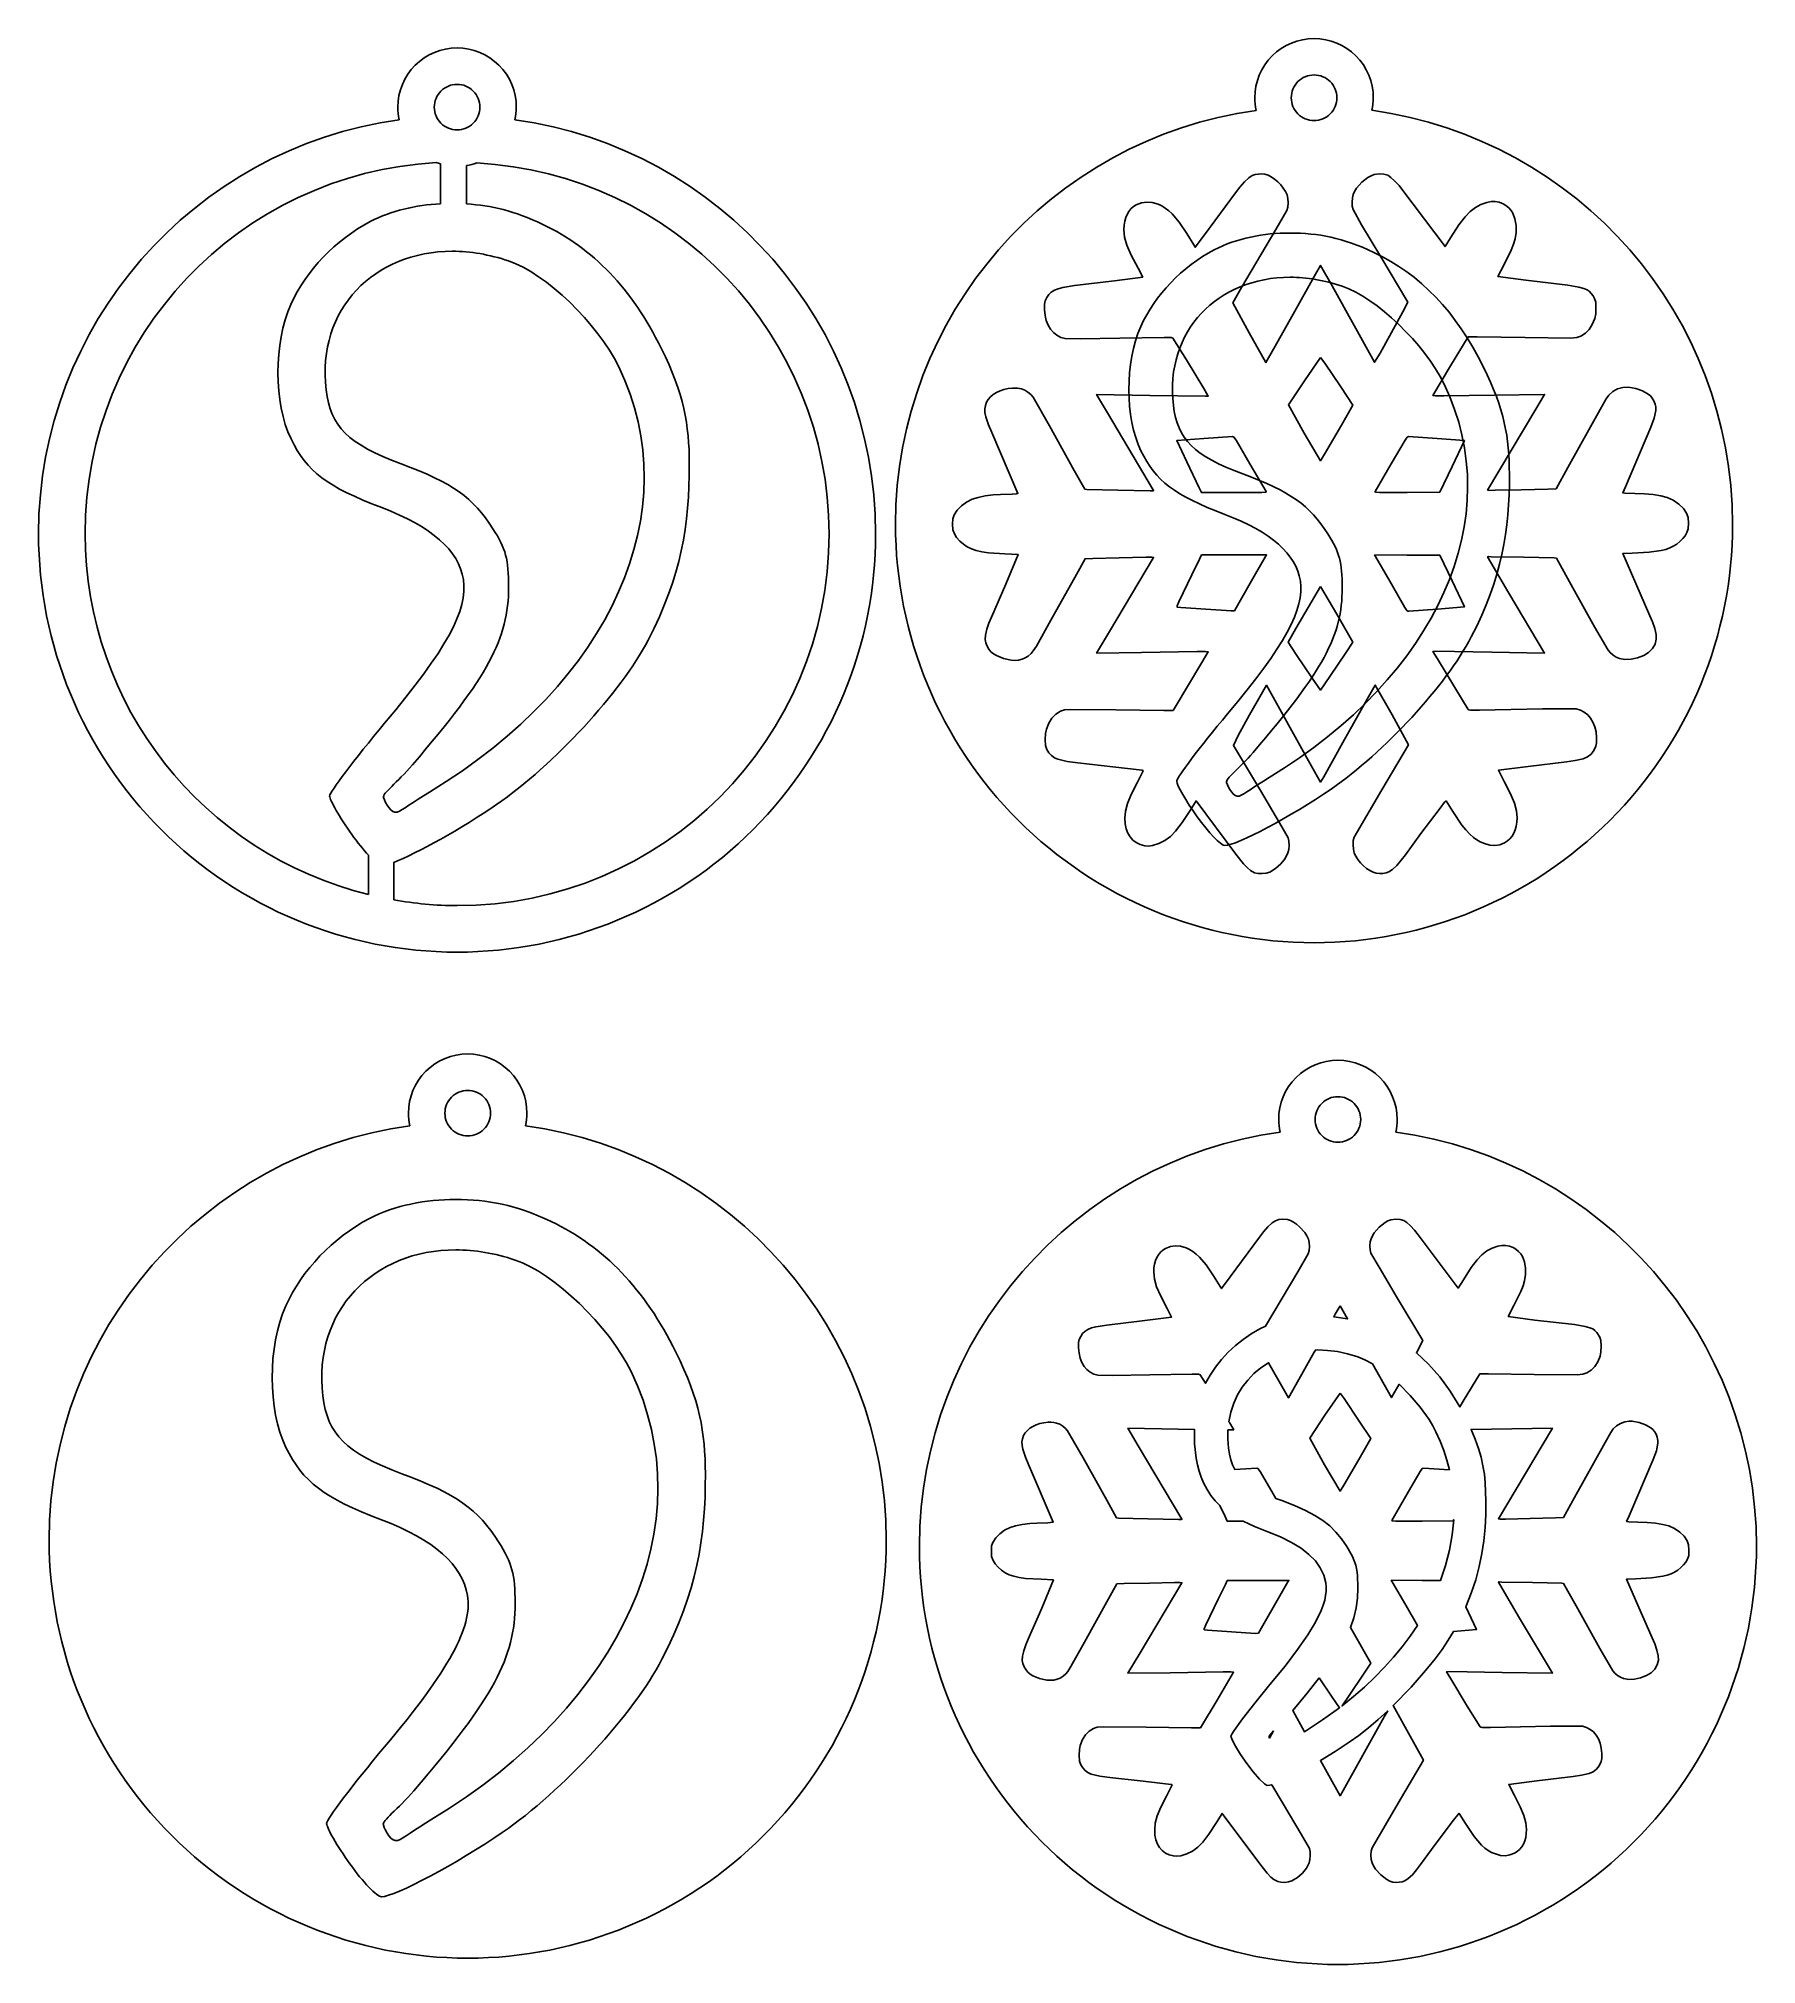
# Model space of a CAD drawing. Extents: x 15 to 199, y 50 to 256.
import ezdxf

# ---------------------------------------------------------------- set-up
doc = ezdxf.new("R2010")
doc.units = 0
doc.layers.add('Layer_1', color=7, linetype='CONTINUOUS')

msp = doc.modelspace()

# ---------------------------------------------------------------- linework, layer by layer
at = {"layer": 'Layer_1', "color": 1}
for points in [[(151.858706, 256.378742), (151.858706, 256.378742)], [(151.858706, 252.473933), (151.858706, 252.473933)]]:
    msp.add_lwpolyline(points, dxfattribs=at)
for points in [[(60.005925, 255.370884), (60.005925, 255.370884)], [(60.005925, 251.466075), (60.005925, 251.466075)], [(57.780118, 243.082091), (57.780118, 243.082091)], [(58.216131, 242.93216), (58.216131, 238.662446)], [(61.016303, 238.644256), (61.016303, 242.754668)], [(62.109914, 243.03689), (62.109914, 243.03689)], [(59.493297, 233.568667), (59.493297, 233.568667)], [(53.21771, 164.040576), (53.21771, 168.056731)], [(61.144421, 147.521598), (61.144421, 147.521598)], [(154.415874, 146.843791), (154.415874, 146.843791)], [(61.144421, 143.616789), (61.144421, 143.616789)], [(154.415874, 142.938981), (154.415874, 142.938981)]]:
    msp.add_lwpolyline(points, close=True, dxfattribs=at)
at = {"layer": 'Layer_1', "color": 7}
for points in [[(158.839848, 241.869102), (158.286981, 241.799648), (157.963081, 241.673071), (157.628741, 241.483832), (156.975328, 240.962098), (156.41991, 240.323909), (156.208066, 239.989102), (156.055658, 239.65873), (155.965718, 239.284277), (155.931682, 238.846051), (155.954399, 238.408332), (156.034715, 238.035399), (156.950823, 236.421138), (159.008521, 232.962564), (161.904604, 228.124547), (161.37118, 227.071559), (160.159184, 224.848259), (158.930238, 222.652453), (158.345959, 221.681944), (153.791268, 229.875759), (152.555993, 232.062981), (151.998714, 231.107726), (151.157562, 229.589678), (149.619118, 226.825334), (147.561983, 223.132191), (146.698781, 221.641155), (144.900779, 224.820879), (143.135175, 228.058953), (144.074995, 229.687243), (147.773474, 235.890063), (148.953251, 237.946103), (149.042121, 238.315394), (149.074594, 238.779343), (149.049841, 239.244769), (148.967032, 239.61849), (148.796916, 239.979342), (148.564899, 240.339931), (148.283898, 240.688239), (147.966831, 241.012252), (147.626615, 241.299951), (147.276169, 241.539321), (146.92841, 241.718344), (146.596255, 241.825005), (146.254223, 241.864661), (145.890302, 241.853239), (145.539534, 241.794214), (145.236957, 241.69106), (144.858196, 241.434318), (144.395325, 240.999719), (143.907338, 240.448458), (143.453225, 239.841731), (140.117822, 235.336098), (139.12784, 234.00822), (138.975702, 234.249102), (138.216129, 235.45957), (137.389381, 236.686293), (136.641592, 237.578179), (136.2781, 237.918185), (135.911299, 238.198034), (135.533507, 238.425576), (135.13704, 238.608662), (134.516981, 238.795981), (133.925743, 238.84832), (133.357656, 238.765534), (132.807052, 238.54748), (132.50322, 238.355978), (132.237453, 238.121557), (132.01052, 237.845765), (131.823189, 237.530155), (131.676227, 237.176277), (131.570403, 236.785682), (131.506485, 236.35992), (131.485239, 235.900543), (131.557291, 235.096011), (131.802954, 234.219203), (132.267755, 233.144714), (132.997222, 231.747135), (133.491661, 230.797942), (130.468064, 230.390979), (126.189161, 229.887335), (124.915601, 229.694303), (124.428052, 229.557559), (124.025625, 229.38649), (123.697545, 229.175466), (123.433038, 228.918857), (123.22133, 228.611035), (123.051646, 228.246368), (122.968278, 227.897885), (122.971718, 227.29938), (123.033048, 226.695054), (123.162044, 226.143389), (123.355277, 225.649206), (123.609319, 225.217327), (123.920741, 224.852573), (124.286115, 224.559764), (124.702013, 224.343722), (125.165005, 224.209267), (126.772984, 224.194406), (131.045921, 224.258326), (135.806263, 224.331681), (136.538273, 224.317063), (136.730605, 224.269349), (138.178094, 221.920069), (140.027423, 218.85421), (140.517451, 218.045576), (140.223655, 218.030694), (134.244072, 218.122197), (128.550018, 218.220864), (129.726312, 216.234285), (134.662443, 207.920303), (134.567352, 207.88441), (134.285965, 207.893845), (130.816062, 207.961646), (127.501605, 208.033302), (127.281672, 208.069684), (126.161049, 210.075556), (123.488758, 214.868372), (121.739203, 217.928169), (121.49312, 218.206881), (121.187047, 218.457209), (120.844649, 218.66254), (120.489596, 218.806255), (120.067035, 218.897351), (119.534892, 218.893897), (119.063108, 218.843727), (118.615886, 218.74792), (118.198861, 218.609531), (117.817668, 218.431615), (117.477944, 218.217227), (117.185323, 217.96942), (116.94544, 217.69125), (116.763933, 217.385772), (116.628092, 217.026869), (116.570048, 216.670275), (116.588, 216.283925), (116.680147, 215.835756), (116.960917, 214.955811), (117.319007, 214.128092), (120.113668, 207.611073), (119.94375, 207.566145), (119.506305, 207.524758), (118.262688, 207.482639), (117.459203, 207.444243), (116.617408, 207.339918), (115.839229, 207.185963), (115.226592, 206.998673), (114.612994, 206.68765), (114.062597, 206.282074), (113.609955, 205.812152), (113.289622, 205.308094), (113.143143, 204.904347), (113.117644, 204.303781), (113.144125, 203.697164), (113.307261, 203.273007), (113.546296, 202.883606), (113.897613, 202.493591), (114.280024, 202.158257), (114.688949, 201.88045), (115.142825, 201.654989), (115.66009, 201.476694), (116.25918, 201.340381), (116.958532, 201.240872), (118.731769, 201.131535), (120.136268, 201.068145), (118.814511, 197.884313), (117.286484, 194.354897), (117.005649, 193.713285), (116.785243, 193.043212), (116.648165, 192.427054), (116.61731, 191.947186), (116.680847, 191.6006), (116.811257, 191.251233), (116.996828, 190.924351), (117.225851, 190.645216), (117.494475, 190.419324), (117.818443, 190.217296), (118.578118, 189.901531), (119.396292, 189.731336), (119.793383, 189.711268), (120.16438, 189.740121), (120.557942, 189.828476), (120.905122, 189.968476), (121.222444, 190.168621), (121.526433, 190.43741), (121.764743, 190.719955), (122.105432, 191.252636), (123.661289, 194.020309), (126.379882, 198.93384), (127.310334, 200.613945), (128.129439, 200.647019), (130.983081, 200.709856), (133.840031, 200.772145), (134.461003, 200.783259), (134.662443, 200.747341), (129.933017, 192.821965), (128.548915, 190.50135), (133.352204, 190.568048), (139.330687, 190.6601), (140.212568, 190.658673), (140.513043, 190.620965), (138.632297, 187.449269), (136.752652, 184.334355), (135.749439, 184.34152), (130.605499, 184.410972), (125.755908, 184.451211), (125.097632, 184.405471), (124.670013, 184.252773), (124.174365, 183.946881), (123.762632, 183.530618), (123.429902, 182.997804), (123.171258, 182.342261), (123.066277, 181.870333), (123.04062, 181.226602), (123.065031, 180.573684), (123.22252, 180.157796), (123.442985, 179.797688), (123.7174, 179.496953), (124.035692, 179.264675), (124.387791, 179.109936), (125.38863, 178.873763), (126.5243, 178.724084), (130.282487, 178.302405), (133.44591, 177.938603), (133.517239, 177.918247), (133.546232, 177.869149), (132.904619, 176.600802), (132.271409, 175.350758), (131.866704, 174.373191), (131.651329, 173.554725), (131.586111, 172.781983), (131.619555, 172.195036), (131.723421, 171.66485), (131.895518, 171.194469), (132.133655, 170.786938), (132.43564, 170.445302), (132.799283, 170.172606), (133.222393, 169.971894), (133.702778, 169.846211), (134.104387, 169.80894), (134.552202, 169.871016), (135.228963, 170.07206), (135.872049, 170.399393), (136.472296, 170.847424), (137.020543, 171.410561), (137.722926, 172.31996), (138.561741, 173.632508), (139.208868, 174.649501), (143.490707, 168.943871), (144.308723, 167.905222), (144.725711, 167.455709), (145.045687, 167.169509), (145.491067, 166.95178), (145.863595, 166.868009), (146.296364, 166.85402), (146.729286, 166.907101), (147.102271, 167.02454), (147.715101, 167.394364), (148.282499, 167.89661), (148.747883, 168.472282), (149.054673, 169.062382), (149.144169, 169.438658), (149.178725, 169.877888), (149.157319, 170.314371), (149.078927, 170.682405), (148.163228, 172.295089), (146.105121, 175.755239), (143.207935, 180.59546), (143.741071, 181.64858), (144.952554, 183.872999), (146.180975, 186.070127), (146.764925, 187.041371), (151.274419, 178.929686), (152.555993, 176.658681), (152.896646, 177.228637), (154.949923, 180.92123), (157.535674, 185.561358), (158.421476, 187.066728), (160.218245, 183.887557), (161.976263, 180.665466), (159.123724, 175.831857), (156.158187, 170.775561), (156.066594, 170.398078), (156.037119, 169.931071), (156.069418, 169.457325), (156.163145, 169.059627), (156.327955, 168.711292), (156.556591, 168.360458), (156.835597, 168.019512), (157.151515, 167.700841), (157.49089, 167.416833), (157.840264, 167.179875), (158.18618, 167.002354), (158.515183, 166.896659), (158.857389, 166.856939), (159.221307, 166.868307), (159.571987, 166.927337), (159.874481, 167.030605), (160.255278, 167.289023), (160.719642, 167.725373), (161.207082, 168.276808), (161.657109, 168.880481), (163.317369, 171.137708), (165.36348, 173.884414), (165.852269, 174.510248), (165.972993, 174.62766), (166.031003, 174.636824), (166.74152, 173.510139), (167.711475, 172.044841), (168.117415, 171.540874), (168.550607, 171.082034), (168.932182, 170.730976), (169.295518, 170.461741), (169.678451, 170.24992), (170.118814, 170.071106), (170.706573, 169.912363), (171.248347, 169.872774), (171.76086, 169.953022), (172.260839, 170.153789), (172.574306, 170.349802), (172.84836, 170.588484), (173.082289, 170.868435), (173.27538, 171.188254), (173.426919, 171.546541), (173.536193, 171.941895), (173.602489, 172.372918), (173.625095, 172.838207), (173.557526, 173.587834), (173.332077, 174.4156), (172.91717, 175.411166), (172.281232, 176.664192), (171.620327, 177.933092), (174.809911, 178.351999), (178.907392, 178.831021), (179.841977, 178.961811), (180.717032, 179.170018), (181.166066, 179.366265), (181.552312, 179.666199), (181.860742, 180.054835), (182.076327, 180.517186), (182.145371, 180.87195), (182.14082, 181.444882), (182.077721, 182.043208), (181.947581, 182.589818), (181.753858, 183.079871), (181.500008, 183.508528), (181.18949, 183.870949), (180.82576, 184.162293), (180.412276, 184.377723), (179.952495, 184.512397), (176.341744, 184.504998), (169.575869, 184.383964), (168.624887, 184.377519), (168.449608, 184.402263), (168.372564, 184.451211), (166.933894, 186.801592), (165.084015, 189.868004), (164.59233, 190.676085), (164.914792, 190.690417), (170.894925, 190.599465), (176.56142, 190.50135), (172.726615, 196.93348), (170.448992, 200.799154), (170.541763, 200.837155), (170.825473, 200.827816), (174.295373, 200.760018), (177.610381, 200.687809), (177.83142, 200.651981), (179.245285, 198.116389), (181.91813, 193.324123), (183.373889, 190.793493), (183.614165, 190.520973), (183.91638, 190.271568), (184.251758, 190.065809), (184.591523, 189.924228), (185.183098, 189.818007), (185.833049, 189.839025), (186.514463, 189.983948), (187.200424, 190.249444), (187.720646, 190.571868), (188.125914, 190.980054), (188.403852, 191.457843), (188.542083, 191.989079), (188.514032, 192.468985), (188.366881, 193.119862), (188.13108, 193.833045), (187.837078, 194.499866), (186.330607, 197.950473), (184.950916, 201.15579), (185.964048, 201.196579), (187.766006, 201.304707), (189.046639, 201.481729), (189.544745, 201.607161), (189.976464, 201.76312), (190.36311, 201.95404), (190.725998, 202.184357), (191.07773, 202.461082), (191.380574, 202.761564), (191.629946, 203.080607), (191.821263, 203.413017), (191.968345, 203.817087), (191.993794, 204.419534), (191.966152, 205.033996), (191.784882, 205.485586), (191.440101, 206.002571), (190.953608, 206.475583), (190.363231, 206.873898), (189.7068, 207.166793), (189.033464, 207.345619), (188.210868, 207.479162), (187.265732, 207.564145), (186.224774, 207.597292), (185.182978, 207.639735), (184.949262, 207.67777), (185.223215, 208.318832), (187.969923, 214.701353), (188.318207, 215.662322), (188.493575, 216.5132), (188.485564, 216.849561), (188.414215, 217.19486), (188.284981, 217.530471), (188.103315, 217.83777), (187.911975, 218.06033), (187.672077, 218.266617), (187.071476, 218.618976), (186.351244, 218.872048), (185.561111, 219.003037), (184.954261, 218.982156), (184.387973, 218.828381), (183.879501, 218.548752), (183.446098, 218.150309), (183.17673, 217.74617), (182.524166, 216.614849), (179.071103, 210.401875), (177.802757, 208.10937), (176.899313, 208.075195), (174.04457, 208.011806), (171.271407, 207.949519), (170.649279, 207.938479), (170.448992, 207.974874), (175.513007, 216.456975), (176.563074, 218.220864), (165.753189, 218.05991), (164.881347, 218.059667), (164.598395, 218.099046), (166.480242, 221.274596), (168.358786, 224.391718), (169.334437, 224.381798), (174.502631, 224.310139), (179.379784, 224.270453), (180.016775, 224.317229), (180.441975, 224.469439), (180.937182, 224.774726), (181.348544, 225.190458), (181.681311, 225.723171), (181.940731, 226.379401), (182.046552, 226.85092), (182.071919, 227.494509), (182.048793, 228.131754), (181.923642, 228.507644), (181.769013, 228.777488), (181.56739, 229.043025), (181.342837, 229.276102), (181.119419, 229.448567), (180.784864, 229.585384), (180.254323, 229.731731), (179.054565, 229.945214), (174.559555, 230.460475), (171.564102, 230.858575), (172.191384, 232.087235), (172.977605, 233.689606), (173.234976, 234.336303), (173.412325, 234.903945), (173.519871, 235.594784), (173.511399, 236.335131), (173.393583, 237.047526), (173.173099, 237.654509), (172.988436, 237.925722), (172.718813, 238.214903), (172.413404, 238.475102), (172.121381, 238.659375), (171.701899, 238.823615), (171.284146, 238.903153), (170.850239, 238.899525), (170.382297, 238.814267), (169.739972, 238.593704), (169.147736, 238.269332), (168.590835, 237.831301), (168.054514, 237.269761), (167.383852, 236.400691), (166.49733, 235.005368), (165.904223, 234.07161), (161.390872, 240.090329), (160.979143, 240.611402), (160.526319, 241.101869), (160.101731, 241.492123), (159.774709, 241.712557), (159.345128, 241.83101), (158.839848, 241.869102), (158.839848, 241.869102)], [(152.555993, 222.194023), (153.001376, 221.569496), (154.715656, 219.036661), (156.012114, 217.069925), (154.808259, 214.936173), (153.095082, 211.983863), (152.556546, 211.105777), (150.804938, 214.073732), (149.110347, 217.096384), (150.826116, 219.678677), (152.555993, 222.194023), (152.555993, 222.194023)], [(143.12856, 213.711371), (143.264315, 213.655918), (143.504979, 213.330895), (144.985605, 210.79875), (146.708701, 207.802896), (146.711453, 207.772156), (146.658582, 207.748643), (146.250353, 207.719439), (143.274632, 207.705329), (139.787091, 207.705329), (139.545108, 208.220715), (138.20841, 210.98892), (137.143465, 213.271502), (140.057569, 213.512739), (143.12856, 213.711371), (143.12856, 213.711371)], [(161.982878, 213.711371), (165.053897, 213.511896), (167.969077, 213.269848), (166.663799, 210.486762), (165.328202, 207.733441), (161.83901, 207.71856), (158.858607, 207.720432), (158.452169, 207.748071), (158.40014, 207.771464), (158.403284, 207.802343), (160.125833, 210.7993), (161.606636, 213.332359), (161.846934, 213.656416), (161.982878, 213.711371), (161.982878, 213.711371)], [(139.792052, 201.016332), (143.279591, 201.016332), (146.767683, 201.016332), (146.658542, 200.834982), (145.445316, 198.730993), (143.829154, 195.915936), (143.829154, 195.915386), (143.316523, 195.024072), (142.989102, 195.016353), (140.264444, 195.193295), (137.561286, 195.382911), (137.183701, 195.43252), (137.185043, 195.549431), (137.372561, 195.996503), (138.759077, 198.870453), (139.574324, 200.556067), (139.792052, 201.016332), (139.792052, 201.016332)], [(158.343202, 201.017436), (161.836255, 201.002551), (165.329856, 200.98822), (166.663799, 198.234349), (167.969077, 195.451813), (165.083465, 195.211484), (162.02091, 194.998164), (161.900594, 195.005251), (161.812449, 195.049688), (161.595923, 195.371888), (159.970941, 198.201276), (158.453447, 200.835535), (158.343202, 201.017436), (158.343202, 201.017436)], [(152.5582, 197.615885), (154.301176, 194.65984), (156.012114, 191.648428), (155.273485, 190.506862), (153.559205, 187.975682), (152.555993, 186.527089), (151.664128, 187.808112), (149.949848, 190.340396), (149.099874, 191.65339), (149.913467, 193.118521), (152.5582, 197.615885), (152.5582, 197.615885)], [(59.833315, 131.913231), (59.833315, 131.913231)], [(148.509522, 129.805934), (148.084349, 129.756845), (147.717425, 129.641119), (147.358264, 129.397682), (146.919197, 128.985567), (146.456324, 128.462874), (146.025746, 127.887703), (142.865077, 123.617438), (141.926358, 122.359015), (141.782492, 122.587217), (141.062603, 123.734298), (140.278943, 124.897044), (139.570094, 125.742402), (139.225528, 126.064668), (138.877829, 126.329916), (138.519719, 126.545588), (138.14392, 126.719128), (137.556246, 126.896694), (136.995948, 126.946342), (136.457594, 126.867913), (135.935751, 126.66125), (135.647735, 126.479724), (135.395755, 126.2575), (135.180555, 125.996054), (135.002878, 125.696861), (134.863468, 125.361395), (134.763071, 124.991133), (134.702429, 124.58755), (134.682286, 124.152119), (134.750597, 123.389637), (134.983455, 122.558754), (135.424019, 121.540497), (136.115448, 120.21589), (136.584532, 119.316307), (133.718373, 118.930521), (129.662369, 118.453105), (128.455236, 118.270202), (127.993127, 118.140656), (127.611703, 117.978585), (127.300749, 117.778643), (127.050051, 117.535483), (126.849394, 117.243759), (126.688562, 116.898125), (126.609669, 116.567378), (126.613048, 115.999645), (126.671168, 115.426852), (126.793405, 114.903999), (126.976516, 114.435646), (127.217259, 114.026354), (127.512389, 113.680686), (127.858665, 113.403203), (128.252843, 113.198466), (128.69168, 113.071036), (130.215632, 113.057112), (134.265568, 113.117891), (138.777891, 113.187168), (139.471879, 113.173135), (139.654249, 113.127814), (140.231371, 112.208385), (140.727475, 113.095781), (141.301317, 113.950604), (141.946971, 114.766647), (142.658512, 115.537705), (143.430015, 116.257572), (144.255554, 116.92004), (145.129203, 117.518905), (146.045039, 118.04796), (146.664053, 118.345064), (150.126836, 124.152535), (151.239691, 126.091294), (151.323865, 126.441347), (151.354518, 126.881141), (151.330927, 127.322336), (151.252369, 127.67659), (151.091119, 128.018642), (150.871184, 128.360473), (150.304248, 128.997874), (149.981745, 129.270645), (149.649547, 129.497597), (149.319905, 129.667333), (149.005064, 129.768452), (148.509522, 129.805934), (148.509522, 129.805934)], [(160.610352, 129.809792), (160.086147, 129.744198), (159.779158, 129.624235), (159.462309, 129.444894), (158.843143, 128.950453), (158.316863, 128.345628), (158.116122, 128.028308), (157.971685, 127.715175), (157.886356, 127.360201), (157.853913, 126.944721), (157.875258, 126.52972), (157.951289, 126.176181), (158.819717, 124.646125), (160.770203, 121.36793), (163.515257, 116.782369), (162.834506, 115.462209), (163.493837, 114.878108), (164.130114, 114.255065), (164.743719, 113.592672), (165.335036, 112.890518), (166.452345, 111.365291), (167.485108, 109.676103), (167.852217, 110.289604), (169.633194, 113.243567), (170.557582, 113.234748), (175.456232, 113.166397), (180.079275, 113.128915), (180.682909, 113.173202), (181.085795, 113.317431), (181.555246, 113.60686), (181.945307, 114.001045), (182.260869, 114.506109), (182.506826, 115.128174), (182.60697, 115.574966), (182.630851, 116.184853), (182.608918, 116.788825), (182.490291, 117.145069), (182.152592, 117.652267), (181.939734, 117.873002), (181.72796, 118.036384), (181.410909, 118.166144), (180.908158, 118.305046), (179.771147, 118.507675), (175.510363, 118.996171), (172.670941, 119.373632), (173.265702, 120.538351), (174.011064, 122.05729), (174.255111, 122.670354), (174.423256, 123.208436), (174.52514, 123.86327), (174.51699, 124.565052), (174.405197, 125.240339), (174.196155, 125.815687), (174.021164, 126.07276), (173.765696, 126.346874), (173.476309, 126.593519), (173.199558, 126.768187), (172.801904, 126.923746), (172.405836, 126.998878), (171.994457, 126.995182), (171.550872, 126.914257), (170.942024, 126.705271), (170.380631, 126.397983), (169.85273, 125.982963), (169.344357, 125.450782), (168.708859, 124.626972), (167.868755, 123.304349), (167.305965, 122.419097), (163.029084, 128.124174), (162.638749, 128.618027), (162.20937, 129.082818), (161.806753, 129.452622), (161.496705, 129.661515), (161.089404, 129.77374), (160.610352, 129.809792), (160.610352, 129.809792)], [(59.865839, 126.516831), (59.865839, 126.516831)], [(154.65392, 120.515751), (154.125854, 119.610103), (153.975373, 119.338354), (155.450424, 119.114563), (154.65392, 120.515751), (154.65392, 120.515751)], [(152.27377, 115.786875), (151.998714, 115.780813), (151.870283, 115.550404), (149.920633, 112.050188), (149.102631, 110.63687), (146.978246, 114.412695), (146.162928, 113.873918), (145.417528, 113.255772), (144.747502, 112.562088), (144.158309, 111.796696), (143.655405, 110.963427), (143.244249, 110.066111), (142.930297, 109.108581), (142.719007, 108.094666), (142.77909, 107.994897), (143.243213, 107.228706), (142.965399, 107.214925), (142.627505, 107.218786), (142.610664, 106.256736), (142.683176, 105.259766), (142.78282, 104.613979), (142.925632, 104.020787), (143.116853, 103.474923), (143.361723, 102.971119), (145.718169, 103.120499), (145.846902, 103.067989), (146.075145, 102.759999), (147.47875, 100.360013), (147.75546, 99.878251), (148.392665, 99.63241), (149.757171, 99.097684), (150.925931, 98.578511), (151.926405, 98.055488), (152.786051, 97.509209), (153.532329, 96.920269), (154.192696, 96.269264), (154.794613, 95.53679), (155.365537, 94.703441), (155.964662, 93.655894), (156.172052, 93.17882), (156.326846, 92.699791), (156.435684, 92.193992), (156.505205, 91.636606), (156.552855, 90.267814), (156.509333, 89.182778), (156.369963, 88.129322), (156.121534, 87.082921), (155.750839, 86.019046), (157.929792, 82.208493), (157.229748, 81.126458), (155.605316, 78.727019), (154.85401, 77.631754), (156.087984, 78.625417), (157.25947, 79.646434), (158.36766, 80.693026), (159.411749, 81.76341), (160.39093, 82.855806), (161.304398, 83.968431), (162.151345, 85.099506), (162.930967, 86.247248), (161.682464, 88.419589), (160.244344, 90.916592), (160.140165, 91.088573), (163.451314, 91.074792), (165.397104, 91.066523), (165.952242, 92.686975), (166.376723, 94.316804), (166.668581, 95.951712), (166.825854, 97.5874), (166.760813, 97.454558), (163.452968, 97.440777), (160.627978, 97.442261), (160.242728, 97.468251), (160.19341, 97.490356), (160.196389, 97.519601), (161.82909, 100.360013), (163.232585, 102.761386), (163.460291, 103.068824), (163.589118, 103.121049), (166.364488, 102.941353), (166.094471, 103.970828), (165.764583, 104.991619), (165.374015, 106.002616), (164.921957, 107.002708), (164.577637, 107.656997), (164.179486, 108.317561), (163.244754, 109.635752), (162.163877, 110.91376), (160.982973, 112.108063), (160.142369, 110.675455), (158.110039, 114.314578), (157.313197, 114.741444), (156.552855, 115.053207), (155.453263, 115.378115), (154.370792, 115.606712), (153.309581, 115.741974), (152.27377, 115.786875), (152.27377, 115.786875)], [(154.65392, 111.161628), (155.076703, 110.569072), (156.701132, 108.167978), (157.929792, 106.303768), (156.788776, 104.281358), (155.165998, 101.48339), (154.65502, 100.651055), (152.994748, 103.464167), (151.388521, 106.329123), (153.01453, 108.777104), (154.65392, 111.161628), (154.65392, 111.161628)], [(123.643099, 108.043953), (123.355365, 108.03293), (122.908181, 107.98536), (122.484271, 107.894506), (122.088981, 107.763274), (121.727653, 107.594566), (121.405629, 107.391289), (121.128255, 107.156345), (120.900872, 106.892639), (120.728825, 106.603076), (120.600076, 106.262912), (120.545074, 105.924986), (120.562103, 105.558857), (120.64945, 105.13409), (120.915421, 104.299877), (121.254684, 103.51517), (123.903272, 97.338251), (123.328101, 97.256401), (122.149856, 97.216433), (121.388165, 97.180141), (120.590034, 97.081484), (119.852203, 96.935786), (119.271409, 96.758372), (118.689871, 96.463574), (118.168318, 96.079157), (117.739425, 95.633752), (117.435864, 95.15599), (117.296952, 94.773014), (117.272703, 94.20349), (117.297777, 93.628372), (117.4524, 93.226186), (117.678929, 92.857171), (118.011883, 92.487557), (118.374358, 92.169743), (118.761979, 91.906498), (119.192217, 91.692897), (119.682541, 91.524014), (120.250424, 91.394924), (120.913337, 91.300702), (122.594136, 91.19716), (123.924771, 91.136528), (122.672052, 88.11869), (121.223814, 84.773297), (120.957597, 84.165167), (120.748627, 83.530079), (120.618639, 82.946093), (120.589367, 82.491268), (120.649725, 82.162839), (120.773632, 81.83185), (120.949824, 81.522164), (121.16704, 81.257647), (121.421631, 81.043526), (121.728642, 80.851997), (122.448513, 80.552583), (123.223832, 80.39114), (123.600154, 80.372076), (123.95178, 80.399406), (124.324806, 80.483237), (124.653855, 80.616118), (124.954603, 80.806007), (125.242726, 81.060864), (125.468606, 81.328593), (125.791522, 81.833304), (127.266237, 84.45635), (129.843719, 89.113567), (130.725113, 90.706029), (131.501224, 90.737449), (134.20659, 90.796981), (136.914159, 90.85651), (137.502694, 90.866662), (137.693575, 90.832258), (133.211093, 83.320846), (131.899203, 81.120947), (136.45224, 81.183786), (142.118732, 81.270877), (142.95459, 81.269776), (143.239355, 81.234496), (141.456173, 78.228169), (139.675195, 75.275309), (138.724349, 75.281924), (133.84885, 75.348619), (129.251716, 75.386654), (128.627839, 75.343092), (128.222595, 75.198138), (127.752724, 74.908222), (127.362314, 74.513711), (127.046786, 74.008728), (126.801564, 73.387397), (126.702198, 72.940198), (126.678092, 72.330165), (126.701285, 71.711261), (126.85062, 71.317032), (127.059607, 70.975687), (127.319758, 70.69061), (127.621499, 70.470421), (127.955257, 70.323742), (128.903663, 70.099754), (129.979869, 69.957734), (133.542374, 69.558105), (136.540985, 69.213593), (136.608491, 69.194136), (136.635795, 69.147449), (136.027803, 67.945247), (135.427551, 66.760362), (135.043811, 65.833718), (134.839528, 65.057882), (134.777647, 64.325417), (134.809381, 63.769107), (134.907912, 63.266649), (135.071144, 62.820912), (135.296988, 62.434764), (135.58335, 62.111073), (135.928138, 61.852709), (136.329259, 61.662539), (136.784622, 61.543434), (137.165387, 61.507676), (137.589949, 61.566034), (138.231292, 61.756662), (138.840561, 62.067052), (139.409226, 62.491837), (139.928755, 63.025651), (140.594734, 63.887691), (141.390026, 65.131844), (142.003529, 66.095921), (146.062127, 60.687397), (146.83724, 59.702961), (147.232313, 59.276911), (147.535525, 59.005638), (147.958308, 58.798933), (148.31136, 58.71961), (148.721452, 58.706518), (149.13169, 58.756996), (149.485175, 58.868385), (150.06602, 59.218983), (150.603775, 59.695191), (151.044837, 60.240999), (151.335605, 60.800396), (151.420375, 61.15698), (151.453, 61.573164), (151.432577, 61.986747), (151.358202, 62.33553), (150.490434, 63.863803), (148.539841, 67.143231), (147.325512, 69.172803), (146.913755, 69.093428), (146.759468, 69.141777), (146.549209, 69.280348), (145.998155, 69.789309), (145.335358, 70.54261), (144.635581, 71.462551), (143.982972, 72.425827), (143.44858, 73.297117), (143.087525, 73.980658), (142.954925, 74.380687), (143.040172, 74.592646), (143.284496, 74.987046), (144.181874, 76.232429), (145.510054, 77.935353), (147.132034, 79.914336), (148.753567, 81.899767), (150.101456, 83.664183), (151.187673, 85.229433), (152.02419, 86.617362), (152.622981, 87.849817), (152.83697, 88.414569), (152.996018, 88.948646), (153.10162, 89.454777), (153.155274, 89.935694), (153.158475, 90.394128), (153.112721, 90.832809), (152.899209, 91.6502), (152.529533, 92.425549), (152.001502, 93.16079), (151.312926, 93.857856), (150.461613, 94.518683), (149.445372, 95.145205), (148.262013, 95.739355), (146.909344, 96.303068), (145.484339, 96.875334), (144.275088, 97.427549), (142.551438, 97.427549), (142.321579, 97.916476), (141.752173, 99.095525), (141.244835, 99.622885), (140.795683, 100.197581), (140.391659, 100.830342), (140.019704, 101.531895), (139.759164, 102.133493), (139.538038, 102.782874), (139.356329, 103.4727), (139.214039, 104.195635), (139.04772, 105.711478), (139.039092, 107.271703), (137.297803, 107.301466), (131.899753, 107.394622), (133.014861, 105.511672), (137.693575, 97.632047), (137.603549, 97.597574), (137.336939, 97.606142), (134.04839, 97.670633), (130.907014, 97.738434), (130.698105, 97.773158), (129.63591, 99.6743), (127.103076, 104.217418), (125.44447, 107.117361), (125.211204, 107.381549), (124.92105, 107.618839), (124.596466, 107.813474), (124.25991, 107.949697), (123.955475, 108.024381), (123.643099, 108.043953), (123.643099, 108.043953)], [(185.647101, 108.142621), (185.156525, 108.076398), (184.700037, 107.915685), (184.288649, 107.664904), (183.933372, 107.328477), (183.67806, 106.945323), (183.059546, 105.872798), (179.786579, 99.983534), (178.58438, 97.81009), (177.728341, 97.778673), (175.022425, 97.718591), (172.394231, 97.659059), (171.804601, 97.648707), (171.614812, 97.683313), (176.414797, 105.722785), (177.409187, 107.394622), (168.691718, 107.266188), (169.124754, 106.223066), (169.475535, 105.2356), (169.751772, 104.288289), (169.961177, 103.365629), (170.111464, 102.45212), (170.210343, 101.532257), (170.28473, 99.611464), (170.266264, 98.159506), (170.193727, 96.739492), (170.05808, 95.340202), (169.850283, 93.950416), (169.561296, 92.558917), (169.18208, 91.154483), (168.703595, 89.725897), (168.1168, 88.261939), (169.263881, 85.812891), (166.807665, 85.606736), (166.232956, 84.66584), (165.572404, 83.689743), (164.835462, 82.68861), (164.031586, 81.672606), (162.260853, 79.636644), (160.335846, 77.663174), (162.168989, 74.397287), (163.583606, 71.79769), (160.879344, 67.21599), (158.069249, 62.423724), (157.982297, 62.065885), (157.954071, 61.62317), (157.984399, 61.174073), (158.073107, 60.797089), (158.229358, 60.466924), (158.446166, 60.134406), (159.010353, 59.509252), (159.663472, 59.015525), (159.991444, 58.847288), (160.303326, 58.747119), (160.627566, 58.709531), (160.972242, 58.720438), (161.30437, 58.776518), (161.590965, 58.87445), (161.951961, 59.119311), (162.392232, 59.532719), (162.854376, 60.055209), (163.28099, 60.627312), (164.854709, 62.767683), (166.793884, 65.370519), (167.257225, 65.963749), (167.37168, 66.075073), (167.42668, 66.083794), (168.100265, 65.015537), (169.019405, 63.626741), (169.404016, 63.149107), (169.814545, 62.714216), (170.176339, 62.381405), (170.520985, 62.126089), (170.884207, 61.925195), (171.301723, 61.755651), (171.858801, 61.605251), (172.372254, 61.56788), (172.857973, 61.644101), (173.331849, 61.834475), (173.628971, 62.020267), (173.888737, 62.246499), (174.110472, 62.511847), (174.293499, 62.814983), (174.437142, 63.154581), (174.540723, 63.529315), (174.603568, 63.937858), (174.625, 64.378884), (174.560882, 65.089417), (174.346971, 65.874014), (173.953472, 66.817657), (173.350592, 68.005329), (172.724408, 69.208081), (175.747495, 69.605132), (179.631137, 70.059159), (180.517039, 70.183143), (181.34652, 70.380517), (181.772189, 70.566479), (182.138407, 70.85067), (182.430866, 71.218939), (182.63526, 71.657132), (182.700727, 71.9936), (182.696445, 72.53687), (182.636636, 73.104002), (182.513282, 73.622123), (182.329659, 74.086642), (182.089045, 74.492969), (181.794717, 74.836512), (181.449952, 75.112681), (181.058028, 75.316884), (180.622222, 75.444532), (177.199851, 75.437469), (170.786888, 75.322714), (169.885267, 75.316387), (169.718968, 75.339719), (169.645872, 75.386103), (168.282716, 77.614115), (166.52875, 80.520121), (166.062973, 81.286312), (166.368897, 81.30009), (172.037595, 81.214102), (177.408086, 81.120947), (173.772822, 87.217937), (171.614812, 90.882418), (171.702643, 90.918038), (171.971451, 90.908876), (175.26055, 90.844936), (178.401926, 90.776584), (178.611389, 90.741857), (179.951944, 88.33911), (182.485329, 83.795993), (183.86502, 81.398207), (184.092786, 81.139784), (184.379278, 80.903153), (184.697203, 80.707895), (185.019267, 80.573591), (185.580064, 80.47299), (186.196277, 80.493057), (186.842311, 80.630561), (187.492569, 80.882271), (187.985657, 81.187854), (188.369778, 81.574677), (188.633208, 82.027468), (188.764223, 82.530954), (188.737574, 82.985884), (188.597965, 83.602916), (188.374329, 84.279004), (188.095599, 84.911103), (186.667953, 88.182014), (185.359367, 91.219761), (186.320134, 91.258346), (188.028078, 91.360964), (189.241835, 91.529027), (189.713917, 91.648063), (190.123079, 91.796015), (190.489532, 91.97707), (190.833485, 92.195411), (191.166929, 92.457635), (191.454097, 92.742304), (191.690582, 93.044569), (191.871975, 93.359578), (192.011475, 93.742645), (192.035687, 94.313732), (192.009541, 94.896117), (191.837798, 95.32411), (191.510858, 95.814139), (191.049432, 96.262491), (190.48954, 96.640044), (189.867204, 96.917675), (189.229029, 97.087148), (188.449441, 97.213668), (187.553703, 97.294166), (186.567078, 97.325574), (185.579853, 97.365813), (185.358264, 97.401641), (185.618436, 98.009079), (188.221276, 104.059218), (188.55155, 104.969907), (188.717922, 105.776255), (188.710248, 106.095182), (188.642445, 106.422719), (188.519776, 106.741079), (188.347505, 107.032474), (188.166178, 107.243406), (187.938883, 107.438886), (187.369885, 107.772727), (186.687495, 108.012463), (185.938693, 108.136559), (185.647101, 108.142621), (185.647101, 108.142621)], [(142.555846, 91.087469), (145.862034, 91.087469), (149.167675, 91.087469), (149.064046, 90.916042), (147.914761, 88.921193), (146.382382, 86.253313), (145.896762, 85.407747), (145.586427, 85.400031), (143.003984, 85.568151), (140.441384, 85.747847), (140.083647, 85.795252), (140.084836, 85.906002), (140.262392, 86.329614), (141.576338, 89.053485), (142.349691, 90.652009), (142.555846, 91.087469), (142.555846, 91.087469)], [(152.416535, 80.625954), (151.106252, 78.975419), (149.568408, 77.134007), (150.832343, 74.862999), (152.771674, 76.118184), (154.595491, 77.434419), (153.808907, 78.568269), (152.416535, 80.625954), (152.416535, 80.625954)], [(159.755967, 77.107549), (158.721537, 76.168798), (157.682458, 75.286006), (156.649085, 74.470626), (155.631775, 73.73411), (154.123679, 72.73944), (152.542765, 71.772886), (153.440144, 70.152312), (154.65392, 67.999817), (154.976932, 68.540561), (156.923272, 72.040226), (159.374527, 76.438372), (159.755967, 77.107549), (159.755967, 77.107549)], [(147.516232, 74.961667), (147.141969, 74.539698), (147.053969, 74.383605), (147.047148, 74.266034), (147.085183, 74.173428), (147.516232, 74.961667), (147.516232, 74.961667)]]:
    msp.add_lwpolyline(points, dxfattribs=at)
for points in [[(149.264537, 235.521366), (149.264537, 235.521366)], [(149.293588, 230.780936), (149.293588, 230.780936)]]:
    msp.add_lwpolyline(points, close=True, dxfattribs=at)
at = {"layer": 'Layer_1', "color": 1}
for points in [[(151.858706, 256.378742), (150.174582, 256.378742), (148.559434, 255.709726), (147.368578, 254.51887)], [(156.348834, 254.51887), (155.157978, 255.709726), (153.542831, 256.378742), (151.858706, 256.378742)], [(60.005925, 255.370884), (58.3218, 255.370884), (56.706653, 254.701869), (55.515797, 253.511013)], [(64.496053, 253.511013), (63.305197, 254.701869), (61.69005, 255.370884), (60.005925, 255.370884)], [(147.368578, 254.51887), (146.177722, 253.328014), (145.508706, 251.712867), (145.508706, 250.028742)], [(158.208706, 250.028742), (158.208706, 251.712867), (157.53969, 253.328014), (156.348834, 254.51887)], [(55.515797, 253.511013), (54.324941, 252.320157), (53.655925, 250.705009), (53.655925, 249.020884)], [(66.355925, 249.020884), (66.355925, 250.705009), (65.686909, 252.320157), (64.496053, 253.511013)], [(150.129678, 251.757771), (150.588243, 252.216337), (151.210196, 252.473949), (151.858706, 252.473933)], [(151.858706, 252.473933), (152.507216, 252.473949), (153.129169, 252.216337), (153.587735, 251.757771)], [(57.560735, 249.020884), (57.560719, 249.669394), (57.818331, 250.291347), (58.276897, 250.749913)], [(58.276897, 250.749913), (58.735462, 251.208479), (59.357415, 251.466091), (60.005925, 251.466075)], [(60.005925, 251.466075), (60.654435, 251.466091), (61.276388, 251.208479), (61.734954, 250.749913)], [(61.734954, 250.749913), (62.193519, 250.291347), (62.451132, 249.669394), (62.451115, 249.020884)], [(145.508706, 250.028742), (145.511363, 249.574581), (145.562737, 249.122015), (145.661944, 248.678814)], [(150.129677, 248.299712), (149.671111, 248.758278), (149.413499, 249.380232), (149.413516, 250.028742)], [(149.413516, 250.028742), (149.4135, 250.677252), (149.671112, 251.299205), (150.129678, 251.757771)], [(153.587735, 251.757771), (154.0463, 251.299205), (154.303913, 250.677252), (154.303897, 250.028742)], [(154.303897, 250.028742), (154.303913, 249.380232), (154.046302, 248.758278), (153.587736, 248.299712)], [(158.06043, 248.682675), (158.157695, 249.124796), (158.207403, 249.576051), (158.208706, 250.028742)], [(53.655925, 249.020884), (53.658582, 248.566723), (53.709956, 248.114158), (53.809163, 247.670956)], [(58.276897, 247.291856), (57.818331, 247.750422), (57.560719, 248.372375), (57.560735, 249.020884)], [(62.451115, 249.020884), (62.451132, 248.372375), (62.193519, 247.750422), (61.734954, 247.291856)], [(66.207648, 247.674817), (66.304914, 248.116938), (66.354622, 248.568193), (66.355925, 249.020884)], [(145.661944, 248.678814), (123.514956, 245.590038), (107.024358, 226.662903), (106.9975, 204.301577)], [(151.858706, 247.583549), (151.210196, 247.583533), (150.588242, 247.841146), (150.129677, 248.299712)], [(153.587736, 248.299712), (153.12917, 247.841146), (152.507216, 247.583533), (151.858706, 247.583549)], [(196.719912, 204.301577), (196.695324, 226.662731), (180.206899, 245.591448), (158.06043, 248.682675)], [(53.809163, 247.670956), (31.662174, 244.582181), (15.171576, 225.655046), (15.144718, 203.293719)], [(60.005925, 246.575694), (59.357415, 246.575678), (58.735462, 246.83329), (58.276897, 247.291856)], [(61.734954, 247.291856), (61.276388, 246.83329), (60.654435, 246.575678), (60.005925, 246.575694)], [(104.867131, 203.293719), (104.842543, 225.654873), (88.354118, 244.58359), (66.207648, 247.674817)], [(20.129358, 203.293719), (20.143169, 224.442146), (36.664656, 241.901637), (57.780118, 243.082091)], [(57.780118, 243.082091), (57.923592, 243.026852), (58.069026, 242.976842), (58.216131, 242.93216)], [(61.016303, 242.754668), (61.3885, 242.816072), (61.754484, 242.910519), (62.109914, 243.03689)], [(62.109914, 243.03689), (83.255974, 241.919647), (99.841141, 224.469232), (99.882492, 203.293719)], [(58.216131, 238.662446), (55.603456, 238.526366), (52.920691, 237.922561), (50.708027, 236.757999)], [(69.200197, 236.448765), (66.12783, 237.903971), (63.69258, 238.486096), (61.016303, 238.644256)], [(50.708027, 236.757999), (46.965472, 234.788232), (43.839875, 231.522537), (42.192854, 227.862484)], [(81.893032, 223.167235), (78.721057, 229.568546), (74.582412, 233.899517), (69.200197, 236.448765)], [(45.965923, 218.719478), (44.936627, 227.410274), (51.166581, 233.574831), (59.493297, 233.568667)], [(59.493297, 233.568667), (61.414843, 233.567256), (63.448176, 233.23696), (65.529655, 232.533485)], [(65.529655, 232.533485), (69.518798, 231.185278), (75.063604, 225.851287), (77.333929, 221.178449)], [(42.192854, 227.862484), (40.334243, 223.732244), (40.341542, 217.296073), (42.209393, 213.461985)], [(84.898255, 210.752212), (84.882197, 215.009884), (84.328432, 218.252394), (81.893032, 223.167235)], [(77.333929, 221.178449), (84.797254, 205.817254), (76.593567, 187.377887), (57.054719, 175.596252)], [(54.019176, 210.782528), (48.296703, 212.917356), (46.435896, 214.751275), (45.965923, 218.719478)], [(42.209393, 213.461985), (43.920006, 209.95065), (46.058046, 208.327988), (51.927317, 206.086725)], [(63.855061, 203.830051), (61.731469, 207.178612), (59.554135, 208.717655), (54.019176, 210.782528)], [(80.482471, 191.887973), (84.032745, 198.72355), (84.922603, 204.294233), (84.898255, 210.752212)], [(51.927317, 206.086725), (57.336349, 204.021214), (60.165161, 201.52626), (60.677309, 198.370262)], [(15.144718, 203.293719), (15.144705, 191.395783), (19.871135, 179.985152), (28.284247, 171.572041)], [(50.517309, 164.612186), (32.694557, 168.978506), (20.152227, 184.943931), (20.129358, 203.293719)], [(99.882492, 203.293719), (99.882484, 181.270503), (82.029141, 163.41716), (60.005925, 163.417153)], [(65.529655, 197.573757), (65.529655, 200.559843), (65.237922, 201.649506), (63.855061, 203.830051)], [(91.727603, 171.572041), (100.140714, 179.985152), (104.867145, 191.395783), (104.867131, 203.293719)], [(106.9975, 204.301577), (106.997486, 192.40364), (111.723916, 180.993009), (120.137027, 172.579897)], [(183.580385, 172.579897), (191.993496, 180.993009), (196.719927, 192.40364), (196.719912, 204.301577)], [(60.677309, 198.370262), (61.201893, 195.137641), (58.870322, 190.881368), (52.241509, 182.970411)], [(55.219724, 178.507222), (63.337426, 187.978651), (65.529655, 192.032942), (65.529655, 197.573757)], [(64.230439, 174.252942), (70.382141, 178.492961), (77.584094, 186.307534), (80.482471, 191.887973)], [(52.241509, 182.970411), (49.000706, 179.102773), (46.34902, 175.590348), (46.34902, 175.164653)], [(52.121342, 175.003145), (51.957786, 175.429371), (53.598665, 176.615834), (55.219724, 178.507222)], [(57.054719, 175.596252), (55.214421, 174.486583), (54.179512, 173.643339), (53.580961, 173.442654)], [(46.34902, 175.164653), (46.34902, 174.738954), (47.416387, 172.88627), (48.720347, 171.048176)], [(53.580961, 173.442654), (52.923767, 173.222306), (52.339409, 174.434877), (52.121342, 175.003145)], [(53.21771, 168.056731), (55.661797, 168.999824), (60.529241, 171.70191), (64.230439, 174.252942)], [(28.284247, 171.572041), (36.697358, 163.158929), (48.107989, 158.432499), (60.005925, 158.432513)], [(60.005925, 158.432513), (71.903861, 158.432499), (83.314492, 163.15893), (91.727603, 171.572041)], [(120.137027, 172.579897), (128.550138, 164.166785), (139.96077, 159.440354), (151.858706, 159.440368)], [(151.858706, 159.440368), (163.756643, 159.440354), (175.167274, 164.166785), (183.580385, 172.579897)], [(48.720347, 171.048176), (49.327652, 170.1921), (49.962029, 169.416943), (50.517309, 168.824022)], [(50.517309, 168.824022), (50.517309, 168.824022), (50.517309, 164.612186), (50.517309, 164.612186)], [(60.005925, 163.417153), (57.72954, 163.430821), (55.458506, 163.63939), (53.21771, 164.040576)], [(61.144421, 147.521598), (59.460296, 147.521598), (57.845149, 146.852582), (56.654293, 145.661726)], [(65.634549, 145.661726), (64.443693, 146.852582), (62.828546, 147.521598), (61.144421, 147.521598)], [(154.415874, 146.843791), (152.731749, 146.843791), (151.116602, 146.174775), (149.925746, 144.983919)], [(158.906002, 144.983919), (157.715146, 146.174775), (156.099999, 146.843791), (154.415874, 146.843791)], [(56.654293, 145.661726), (55.463437, 144.47087), (54.794421, 142.855723), (54.794421, 141.171598)], [(67.494421, 141.171598), (67.494421, 142.855723), (66.825405, 144.47087), (65.634549, 145.661726)], [(149.925746, 144.983919), (148.73489, 143.793063), (148.065874, 142.177916), (148.065874, 140.493791)], [(160.765874, 140.493791), (160.765874, 142.177916), (160.096858, 143.793063), (158.906002, 144.983919)], [(58.699231, 141.171598), (58.699214, 141.820108), (58.956827, 142.442061), (59.415392, 142.900627)], [(59.415392, 142.900627), (59.873958, 143.359192), (60.495911, 143.616805), (61.144421, 143.616789)], [(61.144421, 143.616789), (61.792931, 143.616805), (62.414884, 143.359192), (62.873449, 142.900627)], [(62.873449, 142.900627), (63.332015, 142.442061), (63.589627, 141.820108), (63.589611, 141.171598)], [(152.686845, 142.222819), (153.145411, 142.681385), (153.767364, 142.938997), (154.415874, 142.938981)], [(154.415874, 142.938981), (155.064384, 142.938997), (155.686337, 142.681385), (156.144902, 142.222819)], [(54.794421, 141.171598), (54.797078, 140.717437), (54.848451, 140.264871), (54.947659, 139.82167)], [(59.415391, 139.442568), (58.956826, 139.901134), (58.699214, 140.523088), (58.699231, 141.171598)], [(63.589611, 141.171598), (63.589628, 140.523088), (63.332016, 139.901134), (62.87345, 139.442568)], [(67.346144, 139.825531), (67.443409, 140.267652), (67.493117, 140.718907), (67.494421, 141.171598)], [(148.065874, 140.493791), (148.068531, 140.03963), (148.119904, 139.587064), (148.219112, 139.143863)], [(151.970684, 140.493791), (151.970667, 141.142301), (152.22828, 141.764254), (152.686845, 142.222819)], [(152.686844, 138.76476), (152.228279, 139.223327), (151.970667, 139.845281), (151.970684, 140.493791)], [(156.144902, 142.222819), (156.603468, 141.764254), (156.86108, 141.142301), (156.861064, 140.493791)], [(156.861064, 140.493791), (156.861081, 139.845281), (156.603469, 139.223327), (156.144903, 138.76476)], [(160.617597, 139.147723), (160.714862, 139.589845), (160.76457, 140.041099), (160.765874, 140.493791)], [(54.947659, 139.82167), (32.80067, 136.732895), (16.310072, 117.80576), (16.283214, 95.444433)], [(61.144421, 138.726405), (60.495911, 138.726389), (59.873957, 138.984002), (59.415391, 139.442568)], [(62.87345, 139.442568), (62.414885, 138.984002), (61.792931, 138.726389), (61.144421, 138.726405)], [(106.005627, 95.444433), (105.981039, 117.805587), (89.492614, 136.734304), (67.346144, 139.825531)], [(148.219112, 139.143863), (126.072123, 136.055087), (109.581526, 117.127952), (109.554668, 94.766625)], [(154.415874, 138.048598), (153.767364, 138.048582), (153.14541, 138.306194), (152.686844, 138.76476)], [(156.144903, 138.76476), (155.686338, 138.306194), (155.064384, 138.048582), (154.415874, 138.048598)], [(199.27708, 94.766625), (199.252492, 117.127779), (182.764067, 136.056496), (160.617597, 139.147723)], [(16.283214, 95.444433), (16.2832, 83.546496), (21.00963, 72.135864), (29.422741, 63.722753)], [(92.8661, 63.722753), (101.279211, 72.135865), (106.005641, 83.546496), (106.005627, 95.444433)], [(109.554668, 94.766625), (109.554653, 82.868689), (114.281084, 71.458057), (122.694195, 63.044945)], [(186.137553, 63.044945), (194.550664, 71.458057), (199.277094, 82.868689), (199.27708, 94.766625)], [(29.422741, 63.722753), (37.835853, 55.309641), (49.246485, 50.58321), (61.144421, 50.583224)], [(61.144421, 50.583224), (73.042357, 50.58321), (84.452989, 55.309641), (92.8661, 63.722753)], [(122.694195, 63.044945), (131.107306, 54.631834), (142.517938, 49.905403), (154.415874, 49.905416)], [(154.415874, 49.905416), (166.31381, 49.905403), (177.724442, 54.631834), (186.137553, 63.044945)]]:
    msp.add_open_spline(points, degree=3, dxfattribs=at)
at = {"layer": 'Layer_1', "color": 7}
for points in [[(149.264537, 235.521366), (146.500238, 235.533727), (143.541617, 234.980261), (141.16755, 233.730753)], [(158.272807, 233.445068), (154.891463, 235.046614), (152.345966, 235.50756), (149.264537, 235.521366)], [(141.16755, 233.730753), (137.705507, 231.908622), (134.813492, 228.888272), (133.289915, 225.502548)], [(170.014934, 221.158685), (167.080703, 227.080209), (163.251619, 231.086884), (158.272807, 233.445068)], [(136.780595, 217.044342), (135.82845, 225.08375), (141.590976, 230.786639), (149.293588, 230.780936)], [(149.293588, 230.780936), (151.071117, 230.779807), (152.952044, 230.473915), (154.877516, 229.823167)], [(154.877516, 229.823167), (158.567668, 228.576007), (163.697291, 223.642252), (165.79745, 219.319651)], [(133.289915, 225.502548), (131.570609, 221.681874), (131.577551, 215.727637), (133.305409, 212.180922)], [(172.794792, 209.674645), (172.779947, 213.613197), (172.267795, 216.61222), (170.014934, 221.158685)], [(165.79745, 219.319651), (172.70139, 205.109796), (165.112514, 188.052133), (147.038131, 177.153549)], [(144.229706, 209.702729), (138.93614, 211.677548), (137.215344, 213.373559), (136.780595, 217.044342)], [(133.305409, 212.180922), (134.887812, 208.932762), (136.865916, 207.431661), (142.295279, 205.358383)], [(153.328522, 203.271432), (151.364095, 206.36901), (149.349813, 207.79262), (144.229706, 209.702729)], [(168.709983, 192.224633), (171.994161, 198.547876), (172.817313, 203.7007), (172.794792, 209.674645)], [(142.295279, 205.358383), (147.298895, 203.447685), (149.915595, 201.14007), (150.389359, 198.220619)], [(154.877516, 197.483652), (154.877516, 200.245931), (154.607737, 201.254319), (153.328522, 203.271432)], [(150.389359, 198.220619), (150.874623, 195.230286), (148.717785, 191.293142), (142.585807, 183.975122)], [(145.340485, 179.846733), (152.849755, 188.608266), (154.877516, 192.35813), (154.877516, 197.483652)], [(153.676186, 175.911063), (159.366808, 179.833285), (166.028844, 187.062456), (168.709983, 192.224633)], [(142.585807, 183.975122), (139.587907, 180.397369), (137.13504, 177.147865), (137.13504, 176.754074)], [(142.474439, 176.604937), (142.32314, 176.999216), (143.840928, 178.097108), (145.340485, 179.846733)], [(137.13504, 176.754074), (137.13504, 176.360284), (138.121805, 174.647046), (139.328031, 172.946719)], [(142.300607, 169.855031), (143.548983, 169.855031), (149.440262, 172.991477), (153.676186, 175.911063)], [(143.824421, 175.16102), (143.216486, 174.957188), (142.67616, 176.079261), (142.474439, 176.604937)], [(147.038131, 177.153549), (145.335763, 176.12705), (144.37811, 175.346663), (143.824421, 175.16102)], [(139.328031, 172.946719), (140.53426, 171.246386), (141.871994, 169.855031), (142.300607, 169.855031)], [(59.833315, 131.913231), (56.686501, 131.927311), (53.317922, 131.297247), (50.615342, 129.874835)], [(70.088125, 129.549066), (66.238879, 131.372233), (63.341148, 131.897516), (59.833315, 131.913231)], [(50.615342, 129.874835), (46.674227, 127.800564), (43.382026, 124.362265), (41.647621, 120.508035)], [(83.454545, 115.563081), (80.114284, 122.30401), (75.755889, 126.864566), (70.088125, 129.549066)], [(45.621332, 110.879406), (44.53743, 120.031286), (51.097358, 126.523325), (59.865839, 126.516831)], [(59.865839, 126.516831), (61.889332, 126.51542), (64.031091, 126.167324), (66.223004, 125.426528)], [(66.223004, 125.426528), (70.423789, 124.006792), (76.262684, 118.390316), (78.653459, 113.469565)], [(41.647621, 120.508035), (39.690401, 116.158666), (39.698306, 109.380498), (41.66526, 105.342999)], [(86.619072, 102.48991), (86.602166, 106.97347), (86.019155, 110.387487), (83.454545, 115.563081)], [(78.653459, 113.469565), (86.512744, 97.293392), (77.873744, 77.875337), (57.298277, 65.468637)], [(54.10123, 102.52188), (48.075156, 104.769969), (46.116243, 106.700671), (45.621332, 110.879406)], [(41.66526, 105.342999), (43.466631, 101.645369), (45.718462, 99.93655), (51.899123, 97.576376)], [(64.459115, 95.200638), (62.222854, 98.726852), (59.929841, 100.347457), (54.10123, 102.52188)], [(81.96902, 82.62466), (85.707649, 89.822896), (86.644709, 95.689308), (86.619072, 102.48991)], [(51.899123, 97.576376), (57.595127, 95.401281), (60.57392, 92.774345), (61.113238, 89.45091)], [(66.223004, 88.611963), (66.223004, 91.756477), (65.915342, 92.904404), (64.459115, 95.200638)], [(61.113238, 89.45091), (61.665654, 86.046783), (59.210352, 81.564826), (52.229853, 73.234159)], [(55.365715, 68.533945), (63.914096, 78.507874), (66.223004, 82.777185), (66.223004, 88.611963)], [(64.854887, 64.054218), (71.332962, 68.519188), (78.916871, 76.748156), (81.96902, 82.62466)], [(52.229853, 73.234159), (48.817112, 69.161328), (46.024823, 65.462165), (46.024823, 65.013884)], [(52.103624, 64.84411), (51.931389, 65.292948), (53.658651, 66.542213), (55.365715, 68.533945)], [(46.024823, 65.013884), (46.024823, 64.565602), (47.148682, 62.615291), (48.521826, 60.679678)], [(51.905188, 57.16017), (53.326307, 57.16017), (60.032807, 60.730628), (64.854887, 64.054218)], [(53.639861, 63.200386), (52.947799, 62.968348), (52.33326, 64.245692), (52.103624, 64.84411)], [(57.298277, 65.468637), (55.360344, 64.300093), (54.270168, 63.411719), (53.639861, 63.200386)], [(48.521826, 60.679678), (49.89497, 58.744057), (51.417262, 57.16017), (51.905188, 57.16017)]]:
    msp.add_open_spline(points, degree=3, dxfattribs=at)

doc.saveas('drawing.dxf')
